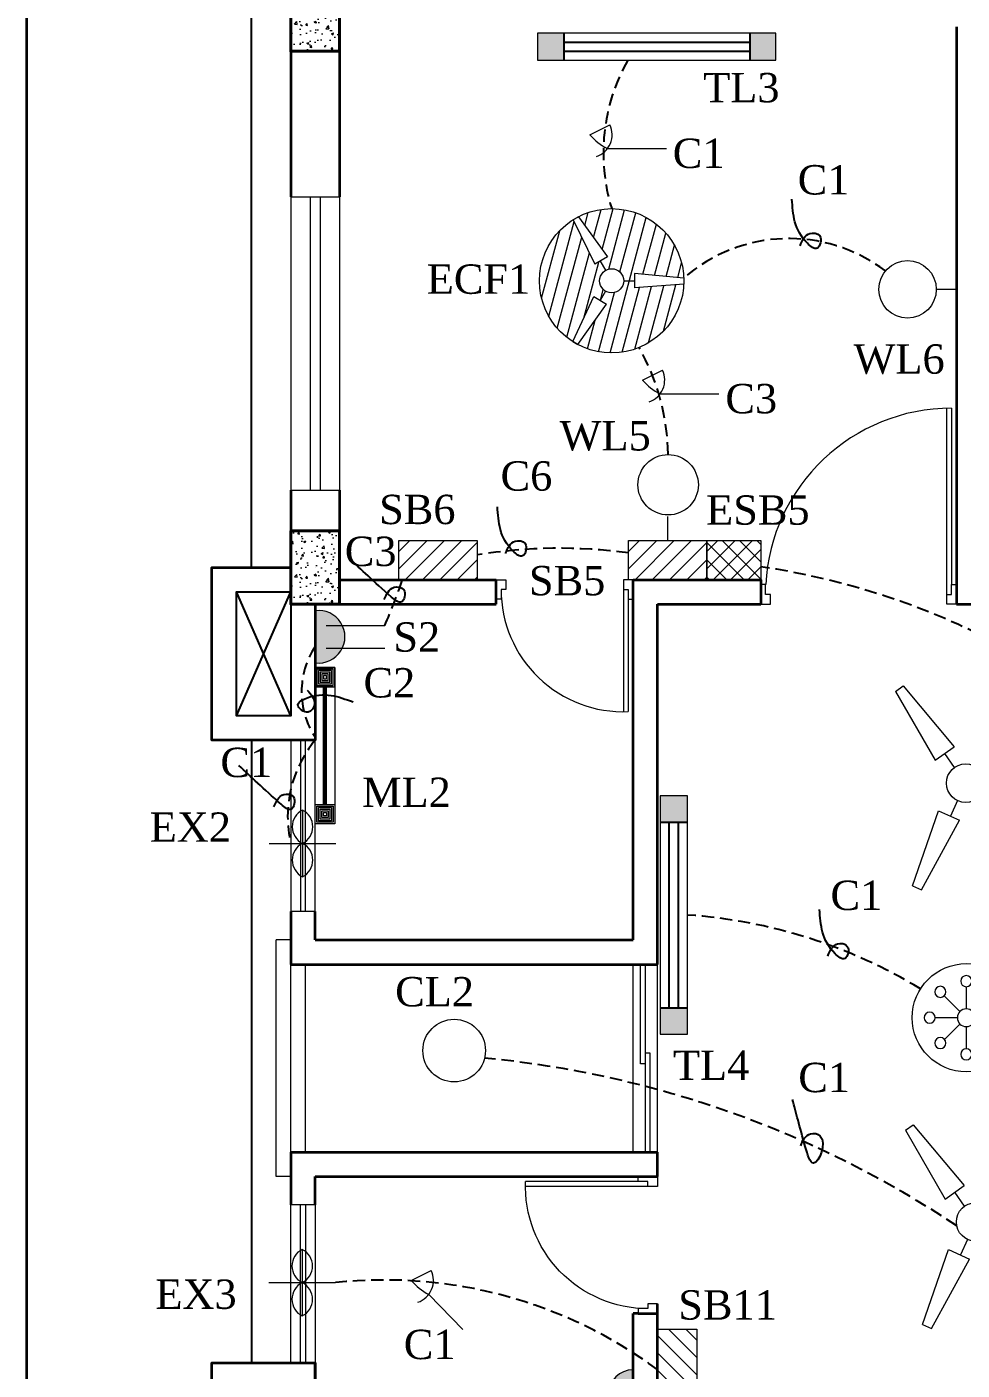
# Model space of a CAD drawing. Header units: inches. Extents: x 3927 to 4876, y 2070 to 2903.
# Drawn here: x 3927.4 to 4118.6, y 2344.9 to 2619.5 of the extents above; entities that cross this region are included whole.
import ezdxf

# ---------------------------------------------------------------- set-up
doc = ezdxf.new("R2010")
doc.units = ezdxf.units.IN
doc.header["$MEASUREMENT"] = 0
doc.linetypes.add('DASHED', pattern=[0.75, 0.5, -0.25])
for name, color, linetype, lineweight in [('Columb', 1, 'Continuous', 40), ('DOOR', 2, 'Continuous', 15), ('E. Fixture', 6, 'Continuous', 20), ('ETEXT', 111, 'Continuous', 5), ('HATCH', 252, 'Continuous', 9), ('S. Wall', 101, 'Continuous', 25), ('WALL', 3, 'Continuous', 35), ('WINDOW', 5, 'Continuous', 13)]:
    doc.layers.add(name, color=color, linetype=linetype, lineweight=lineweight)
doc.styles.add('JASIM', font='times.ttf')

# ---------------------------------------------------------------- blocks, each defined once
blk = doc.blocks.new('Door K')
at = {"layer": 'DOOR'}
for p, q in [((5111.99, 5040.7), (5113.99, 5040.7)), ((5113.99, 5038.7), (5112.99, 5038.7)), ((5112.99, 5038.7), (5112.99, 5036.7)), ((5113.99, 5040.7), (5113.99, 5038.7)), ((5139.99, 5040.7), (5137.99, 5040.7)), ((5137.99, 5040.7), (5137.99, 5013.7)), ((5137.99, 5038.7), (5138.99, 5038.7)), ((5138.99, 5038.7), (5138.99, 5013.72)), ((5112.99, 5036.7), (5111.99, 5036.7)), ((5138.99, 5036.7), (5139.99, 5036.7))]:
    blk.add_line(p, q, dxfattribs=at)
blk.add_arc((5137.99, 5038.7), 25, 180, 272.2924, dxfattribs=at)
blk = doc.blocks.new('S')
at = {"layer": 'E. Fixture'}
for p, q in [((27102.47, -3564.52), (27101.37, -3580.67)), ((27104.44, -3564.49), (27102.47, -3564.52)), ((27104.44, -3564.49), (27106.12, -3580.63)), ((27106.12, -3580.63), (27101.37, -3580.67)), ((27103.45, -3584.14), (27103.45, -3580.66)), ((27082.54, -3599.02), (27095.82, -3589.69)), ((27095.82, -3589.69), (27098.17, -3593.81)), ((27100.04, -3590.05), (27097.02, -3591.79)), ((27106.86, -3590.05), (27109.88, -3591.79)), ((27111.08, -3589.69), (27108.73, -3593.81)), ((27124.36, -3599.02), (27111.08, -3589.69)), ((27083.52, -3600.72), (27098.17, -3593.81)), ((27123.38, -3600.72), (27108.73, -3593.81)), ((27082.54, -3599.02), (27083.52, -3600.72)), ((27124.36, -3599.02), (27123.38, -3600.72))]:
    blk.add_line(p, q, dxfattribs=at)
blk.add_circle((27103.45, -3588.08), 3.94, dxfattribs=at)
blk = doc.blocks.new('2635')
at = {"layer": 'E. Fixture'}
for p, q in [((1428, -4197.95), (1428, -4194.2)), ((1426.94, -4198.39), (1424.29, -4195.74)), ((1429.06, -4198.39), (1431.71, -4195.74)), ((1426.5, -4199.45), (1422.76, -4199.45)), ((1433.25, -4199.45), (1429.5, -4199.45)), ((1424.3, -4203.16), (1426.94, -4200.51)), ((1428, -4204.69), (1428, -4200.95)), ((1431.71, -4203.16), (1429.06, -4200.51))]:
    blk.add_line(p, q, dxfattribs=at)
for centre, radius in [((1428, -4193.26), 0.938), ((1423.62, -4195.17), 0.938), ((1432.37, -4195.08), 0.938), ((1421.82, -4199.45), 0.938), ((1428, -4199.45), 1.5), ((1434.18, -4199.45), 0.938), ((1423.63, -4203.82), 0.938), ((1432.37, -4203.82), 0.938), ((1428, -4205.63), 0.938)]:
    blk.add_circle(centre, radius, dxfattribs=at)
blk = doc.blocks.new('14')
at = {"layer": 'E. Fixture'}
for p, q in [((26233.99, -3909.11), (26233.99, -3891.11)), ((26224.99, -3900.11), (26242.99, -3900.11))]:
    blk.add_line(p, q, dxfattribs=at)
for centre, start, end in [((26229.49, -3902.36), 26.564, 153.436), ((26229.49, -3897.86), 206.564, 333.436), ((26238.49, -3902.36), 26.564, 153.436), ((26238.49, -3897.86), 206.564, 333.436)]:
    blk.add_arc(centre, 5.03, start, end, dxfattribs=at)
blk = doc.blocks.new('door B')
at = {"layer": 'DOOR'}
for p, q in [((5301.99, 4953.7), (5303.99, 4953.7)), ((5303.99, 4953.7), (5303.99, 4951.7)), ((5341.99, 4953.7), (5339.99, 4953.7)), ((5339.99, 4953.7), (5339.99, 4951.7)), ((5303.99, 4951.7), (5302.99, 4951.7)), ((5302.99, 4951.7), (5302.99, 4949.7)), ((5303.99, 4951.7), (5303.99, 4913.66)), ((5339.99, 4951.7), (5340.99, 4951.7)), ((5340.99, 4951.7), (5340.99, 4949.7)), ((5302.99, 4949.7), (5301.99, 4949.7)), ((5302.99, 4913.65), (5302.99, 4949.7)), ((5340.99, 4949.7), (5341.99, 4949.7))]:
    blk.add_line(p, q, dxfattribs=at)
blk.add_arc((5302.99, 4951.7), 38.05, 270, 356.9872, dxfattribs=at)

msp = doc.modelspace()

# ---------------------------------------------------------------- hatches: boundary and pattern name
at = {"layer": 'DOOR'}
h = msp.add_hatch(color=0, dxfattribs=at)
h.set_gradient(color1=(89, 0, 255), one_color=1, tint=1, name='INVCURVED')
h.paths.add_polyline_path([(4051.31, 2335.02), (4051.31, 2345.01, 1)])
at = {"layer": 'E. Fixture', "ltscale": 55}
h = msp.add_hatch(dxfattribs=at)
h.set_pattern_fill('ANSI31', color=0, scale=18.751579, angle=30, style=0)
h.set_pattern_definition([(75, (-12711.337, 4347.537), (-2.2640793, 0.6066582), [])])
h.paths.add_polyline_path([(4040.13, 2580.7), (4046.05, 2572.47), (4044.61, 2571.63), (4045.69, 2569.74, -0.57735), (4049.37, 2567.59), (4051.55, 2567.58), (4051.55, 2569.1), (4061.65, 2568.16, 0.549835)])
h.paths.add_polyline_path([(4061.65, 2566.93), (4051.56, 2566.13), (4051.55, 2567.58), (4049.37, 2567.59, -0.57735), (4045.67, 2565.48), (4044.57, 2563.59), (4045.82, 2562.85), (4040.02, 2554.56, 0.549855)])
h.paths.add_polyline_path([(4045.67, 2565.48, -0.266869), (4044.45, 2567.6, -0.26903), (4045.69, 2569.74), (4044.61, 2571.63), (4043.48, 2570.98), (4039.06, 2580.09, 0.257886), (4032.16, 2567.6, 0.255723), (4038.96, 2555.18), (4043.27, 2564.36), (4044.57, 2563.59)])
at = {"layer": 'E. Fixture'}
h = msp.add_hatch(dxfattribs=at)
h.set_pattern_fill('ANSI31', color=0, scale=20, style=0)
h.set_pattern_definition([(45, (-16664.497, -10444.647), (-1.76776695, 1.76776695), [])])
h.paths.add_polyline_path([(4003.41, 2514.51), (4003.41, 2506.51), (4019.41, 2506.51), (4019.41, 2514.51)])
h = msp.add_hatch(dxfattribs=at)
h.set_pattern_fill('ANSI31', color=0, scale=20, style=0)
h.set_pattern_definition([(45, (-16617.544, -10444.647), (-1.76776695, 1.76776695), [])])
h.paths.add_polyline_path([(4050.36, 2514.51), (4050.36, 2506.51), (4066.37, 2506.51), (4066.37, 2514.51)])
msp.add_hatch(color=0, dxfattribs=at).paths.add_polyline_path([(3986.31, 2500.17), (3986.31, 2489.5, 1.138442)])
h = msp.add_hatch(dxfattribs=at)
h.set_pattern_fill('ANSI31', color=0, scale=20, angle=-90, style=0)
h.set_pattern_definition([(315, (-8894.8434, 23021.2132), (1.76776695, 1.76776695), [])])
h.paths.add_polyline_path([(4064.31, 2353.3), (4056.31, 2353.3), (4056.31, 2337.3), (4064.31, 2337.3)])
at = {"layer": 'HATCH', "ltscale": 5}
h = msp.add_hatch(dxfattribs=at)
h.set_pattern_fill('AR-CONC', color=0, scale=0.6, style=0)
h.set_pattern_definition([(50, (1541.953, 298.1117), (4.303561, -0.3765128), [0.45, -4.95]), (355, (1541.953, 298.1117), (-0.832508, 4.513153), [0.36, -3.96]), (100.4514, (1542.3116, 298.0804), (3.4710563, 4.136637), [0.382441, -4.2068527]), (46.1842, (1541.953, 299.3117), (6.403446, -0.993114), [0.675, -7.425]), (96.6356, (1542.4865, 299.229), (5.607976, 5.844707), [0.573662, -6.310278]), (351.1842, (1541.953, 299.312), (5.607972, 5.844712), [0.54, -5.94]), (21, (1542.553, 299.0117), (3.5814423, -2.4157133), [0.45, -4.95]), (326, (1542.553, 299.0117), (1.459892, 4.3509), [0.36, -3.96]), (71.4514, (1542.8514, 298.8104), (5.041336, 1.935183), [0.382441, -4.2068527]), (37.5, (1541.953, 298.1117), (0.0729591, 1.9973631), [0, -3.912, 0, -4.02, 0, -3.975]), (7.5, (1541.953, 298.1117), (1.5784172, 2.3664703), [0, -2.292, 0, -3.822, 0, -1.515]), (327.5, (1540.615, 298.1117), (3.2029346, -0.1353292), [0, -1.5, 0, -4.68, 0, -6.21]), (317.5, (1540.015, 298.1117), (3.499117, 0.60063), [0, -1.95, 0, -3.108, 0, -4.41])])
h.paths.add_polyline_path([(3991.31, 2629.51), (3981.31, 2629.51), (3981.31, 2614.51), (3991.31, 2614.51)])
h = msp.add_hatch(dxfattribs=at)
h.set_pattern_fill('AR-CONC', color=0, scale=0.6, style=0)
h.set_pattern_definition([(50, (1541.953, 185.1117), (4.303561, -0.3765128), [0.45, -4.95]), (355, (1541.953, 185.1117), (-0.832508, 4.513153), [0.36, -3.96]), (100.4514, (1542.3116, 185.0804), (3.4710563, 4.136637), [0.382441, -4.2068527]), (46.1842, (1541.953, 186.3117), (6.403446, -0.993114), [0.675, -7.425]), (96.6356, (1542.4865, 186.229), (5.607976, 5.844707), [0.573662, -6.310278]), (351.1842, (1541.953, 186.312), (5.607972, 5.844712), [0.54, -5.94]), (21, (1542.553, 186.0117), (3.5814423, -2.4157133), [0.45, -4.95]), (326, (1542.553, 186.0117), (1.459892, 4.3509), [0.36, -3.96]), (71.4514, (1542.8514, 185.8104), (5.041336, 1.935183), [0.382441, -4.2068527]), (37.5, (1541.953, 185.1117), (0.0729591, 1.9973631), [0, -3.912, 0, -4.02, 0, -3.975]), (7.5, (1541.953, 185.1117), (1.5784172, 2.3664703), [0, -2.292, 0, -3.822, 0, -1.515]), (327.5, (1540.615, 185.1117), (3.2029346, -0.1353292), [0, -1.5, 0, -4.68, 0, -6.21]), (317.5, (1540.015, 185.1117), (3.499117, 0.60063), [0, -1.95, 0, -3.108, 0, -4.41])])
h.paths.add_polyline_path([(3991.31, 2516.51), (3981.31, 2516.51), (3981.31, 2501.51), (3991.31, 2501.51)])
at = {"layer": 'S. Wall', "ltscale": 5}
h = msp.add_hatch(color=0, dxfattribs=at)
h.set_gradient(color1=(0, 0, 255), one_color=1, tint=1, name='SPHERICAL')
h.paths.add_polyline_path([(4031.78, 2618.25), (4031.78, 2612.67), (4037.14, 2612.67), (4037.14, 2618.25)])
h = msp.add_hatch(color=0, dxfattribs=at)
h.set_gradient(color1=(0, 0, 255), one_color=1, tint=1, name='SPHERICAL')
h.paths.add_polyline_path([(4075.14, 2612.67), (4080.49, 2612.67), (4080.49, 2618.25), (4075.14, 2618.25)])
h = msp.add_hatch(color=0, dxfattribs=at)
h.set_gradient(color1=(0, 0, 255), one_color=1, tint=1, name='SPHERICAL')
h.paths.add_polyline_path([(4062.38, 2456.97), (4062.38, 2462.32), (4056.8, 2462.32), (4056.8, 2456.97)])
h = msp.add_hatch(color=0, dxfattribs=at)
h.set_gradient(color1=(0, 0, 255), one_color=1, tint=1, name='SPHERICAL')
h.paths.add_polyline_path([(4056.8, 2413.61), (4062.38, 2413.61), (4062.38, 2418.97), (4056.8, 2418.97)])

# ---------------------------------------------------------------- linework, layer by layer
at = {"layer": 'Columb', "color": 0, "ltscale": 5}
for points in [[(3981.31, 2629.51), (3991.31, 2629.51), (3991.31, 2614.51), (3981.31, 2614.51)], [(3981.31, 2516.51), (3991.31, 2516.51), (3991.31, 2501.51), (3981.31, 2501.51)]]:
    msp.add_lwpolyline(points, close=True, dxfattribs=at)
at = {"layer": 'Defpoints', "color": 0}
for points, start_tangent in [([(4085.43, 2574.77), (4087.43, 2577.27), (4089.43, 2576.77), (4088.93, 2574.27), (4086.93, 2575.27), (4083.77, 2584.29)], (0.992278, -0.124035)), ([(4025.22, 2511.88), (4027.22, 2514.38), (4029.22, 2513.88), (4028.72, 2511.38), (4026.72, 2512.38), (4023.57, 2521.41)], (0.992278, -0.124035)), ([(4000.43, 2502.45), (4002.43, 2504.95), (4004.43, 2504.45), (4003.93, 2501.95), (4001.93, 2502.95), (3993.24, 2510.92)], (0.992278, -0.124035)), ([(3984.68, 2483.89), (3986.14, 2481.04), (3984.87, 2479.42), (3982.79, 2480.9), (3984.52, 2482.31), (3994.05, 2481.51)], (-0.518695, -0.85496)), ([(3977.88, 2460.09), (3979.88, 2462.59), (3981.88, 2462.09), (3981.38, 2459.59), (3979.38, 2460.59), (3970.7, 2468.55)], (0.992278, -0.124035)), ([(4091.08, 2429.56), (4093.08, 2432.06), (4095.08, 2431.56), (4094.58, 2429.06), (4092.58, 2430.06), (4089.42, 2439.09)], (0.992278, -0.124035)), ([(4085.55, 2390.76), (4087.55, 2393.26), (4089.55, 2392.76), (4088.19, 2387.24), (4086.49, 2390.62), (4083.9, 2400.28)], (0.992278, -0.124035))]:
    msp.add_spline(points, degree=3, dxfattribs=dict(at, start_tangent=start_tangent))
at = {"layer": 'DOOR', "color": 0}
msp.add_arc((4051.31, 2340.01), 5, 90, 270, dxfattribs=at)
at = {"layer": 'E. Fixture', "color": 0}
for p, q in [((4080.49, 2618.25), (4031.78, 2618.25)), ((4031.78, 2618.25), (4031.78, 2612.67)), ((4080.49, 2612.67), (4080.49, 2618.25)), ((4031.78, 2612.67), (4080.49, 2612.67)), ((4117.38, 2565.85), (4113.26, 2565.85)), ((4058.37, 2514.51), (4058.37, 2519.42)), ((4066.37, 2512.26), (4068.61, 2514.51)), ((4066.37, 2508.73), (4072.15, 2514.51)), ((4073.98, 2506.51), (4066.37, 2514.12)), ((4067.68, 2506.51), (4075.68, 2514.51)), ((4077.51, 2506.51), (4069.51, 2514.51)), ((4071.22, 2506.51), (4077.38, 2512.67)), ((4077.38, 2510.17), (4073.05, 2514.51)), ((4077.38, 2513.71), (4076.58, 2514.51)), ((4070.44, 2506.51), (4066.37, 2510.59)), ((4066.91, 2506.51), (4066.37, 2507.05)), ((4074.75, 2506.51), (4077.38, 2509.14)), ((3988.54, 2497.14), (4000.52, 2497.14)), ((3988.54, 2492.53), (4000.52, 2492.53)), ((3987.98, 2460.58), (3987.98, 2484.58)), ((3988.05, 2460.58), (3988.05, 2484.58)), ((3988.11, 2460.58), (3988.11, 2484.58)), ((3988.18, 2460.58), (3988.18, 2484.58)), ((3988.31, 2460.58), (3988.31, 2484.58)), ((3988.45, 2460.58), (3988.45, 2484.58)), ((3988.51, 2460.58), (3988.51, 2484.58)), ((3988.58, 2460.58), (3988.58, 2484.58)), ((3988.65, 2460.58), (3988.65, 2484.58)), ((3988.65, 2460.58), (3988.65, 2484.58)), ((4056.8, 2462.32), (4056.8, 2413.61)), ((4062.38, 2462.32), (4056.8, 2462.32)), ((4062.38, 2413.61), (4062.38, 2462.32)), ((4056.8, 2413.61), (4062.38, 2413.61))]:
    msp.add_line(p, q, dxfattribs=at)
for points in [[(4003.41, 2514.51), (4019.41, 2514.51), (4019.41, 2506.51), (4003.41, 2506.51)], [(4050.36, 2514.51), (4066.37, 2514.51), (4066.37, 2506.51), (4050.36, 2506.51)], [(4066.37, 2514.51), (4077.38, 2514.51), (4077.38, 2506.51), (4066.37, 2506.51)], [(4064.31, 2353.3), (4064.31, 2337.3), (4056.31, 2337.3), (4056.31, 2353.3)]]:
    msp.add_lwpolyline(points, close=True, dxfattribs=at)
at = {"layer": 'E. Fixture', "color": 0, "ltscale": 55}
msp.add_circle((4046.91, 2567.6), 14.75, dxfattribs=at)
at = {"layer": 'E. Fixture', "color": 0}
for centre, radius in [((4107.39, 2565.85), 5.87), ((4058.46, 2525.91), 6.17), ((4119.4, 2416.97), 11.06), ((4014.72, 2410.25), 6.4)]:
    msp.add_circle(centre, radius, dxfattribs=at)
msp.add_arc((3987.01, 2494.83), 5.38, 262.5917, 97.4083, dxfattribs=at)
at = {"layer": 'ETEXT', "color": 0}
for p, q in [((4042.45, 2597.44), (4046.54, 2599.49)), ((4046.04, 2594.62), (4058.09, 2594.62)), ((4053.21, 2547.29), (4057.3, 2549.34)), ((4056.8, 2544.47), (4068.85, 2544.47)), ((4005.93, 2363.24), (4010.02, 2365.29)), ((4009.52, 2360.42), (4016.51, 2353.23))]:
    msp.add_line(p, q, dxfattribs=at)
for centre, radius, start, end in [((4042.31, 2597.46), 4.7, 288.7224, 25.5787), ((4051.54, 2605.32), 12.03, 220.8922, 242.8025), ((4053.06, 2547.31), 4.7, 288.7224, 25.5787), ((4062.3, 2555.17), 12.03, 220.8922, 242.8025), ((4005.78, 2363.26), 4.7, 288.7224, 25.5787), ((4015.02, 2371.12), 12.03, 220.8922, 242.8025)]:
    msp.add_arc(centre, radius, start, end, dxfattribs=at)
at = {"layer": 'HATCH', "color": 0}
for points in [[(3986.31, 2488.58), (3986.31, 2484.58), (3990.31, 2484.58), (3990.31, 2488.58)], [(3986.65, 2488.25), (3986.65, 2484.91), (3989.98, 2484.91), (3989.98, 2488.25)], [(3986.98, 2487.91), (3986.98, 2485.24), (3989.65, 2485.24), (3989.65, 2487.91)], [(3987.31, 2487.58), (3987.31, 2485.58), (3989.31, 2485.58), (3989.31, 2487.58)], [(3987.65, 2487.25), (3987.65, 2485.91), (3988.98, 2485.91), (3988.98, 2487.25)], [(3987.98, 2486.91), (3987.98, 2486.25), (3988.65, 2486.25), (3988.65, 2486.91)], [(3986.31, 2456.58), (3986.31, 2460.58), (3990.31, 2460.58), (3990.31, 2456.58)], [(3986.65, 2456.91), (3986.65, 2460.24), (3989.98, 2460.24), (3989.98, 2456.91)], [(3986.98, 2457.24), (3986.98, 2459.91), (3989.65, 2459.91), (3989.65, 2457.24)], [(3987.31, 2457.58), (3987.31, 2459.58), (3989.31, 2459.58), (3989.31, 2457.58)], [(3987.65, 2457.91), (3987.65, 2459.24), (3988.98, 2459.24), (3988.98, 2457.91)], [(3987.98, 2458.24), (3987.98, 2458.91), (3988.65, 2458.91), (3988.65, 2458.24)]]:
    msp.add_lwpolyline(points, close=True, dxfattribs=at)
msp.add_lwpolyline([(3986.31, 2456.58), (3986.31, 2488.58), (3990.31, 2488.58), (3990.31, 2456.58), (3986.31, 2456.58)], dxfattribs=at)
at = {"layer": 'S. Wall', "color": 0, "ltscale": 5}
for p, q in [((3973.26, 2509.01), (3973.26, 2629.51)), ((4037.14, 2618.25), (4037.14, 2612.67)), ((4075.14, 2618.25), (4075.14, 2612.67)), ((4037.14, 2616.41), (4075.14, 2616.41)), ((4037.14, 2614.51), (4075.14, 2614.51)), ((3970.21, 2478.69), (3981.31, 2504.01)), ((3981.31, 2478.69), (3970.21, 2504.01)), ((3973.31, 2473.69), (3973.31, 2346.45)), ((4056.8, 2456.97), (4062.38, 2456.97)), ((4058.64, 2418.97), (4058.64, 2456.97)), ((4060.54, 2418.97), (4060.54, 2456.97)), ((4056.8, 2418.97), (4062.38, 2418.97))]:
    msp.add_line(p, q, dxfattribs=at)
msp.add_lwpolyline([(3981.31, 2504.01), (3981.31, 2478.69), (3970.21, 2478.69), (3970.21, 2504.01)], close=True, dxfattribs=at)
at = {"layer": 'S. Wall', "color": 0, "linetype": 'DASHED', "ltscale": 5}
for centre, radius, start, end in [((4083.83, 2593.7), 38.62, 150.5824, 197.0903), ((4083.16, 2543.6), 32.64, 52.8197, 131.2064), ((4012.39, 2531.32), 46.08, 0.9544, 29.4299), ((4036.28, 2408.33), 104.6, 82.2598, 99.2782), ((4055.41, 2359.14), 151.6, 4.4434, 81.6657), ((3904.91, 2539.55), 104.59, 336.077, 341.5854), ((4000.32, 2483.59), 16.8, 146.5134, 213.4866), ((4005.06, 2458.1), 24.38, 140.2687, 193.0593), ((4055.18, 2332.46), 105.75, 58.7474, 86.096), ((4001.33, 2200.56), 209.07, 56.2586, 84.6203), ((4000.58, 2269.53), 93.83, 53.556, 96.1779)]:
    msp.add_arc(centre, radius, start, end, dxfattribs=at)
at = {"layer": 'WALL', "color": 0}
for p, q in [((4117.38, 2619.51), (4117.38, 2501.51)), ((3981.31, 2614.51), (3981.31, 2584.79)), ((3991.31, 2614.51), (3991.31, 2584.79)), ((3981.31, 2524.79), (3981.31, 2516.51)), ((3991.31, 2524.79), (3991.31, 2516.51)), ((3981.31, 2516.51), (3991.31, 2516.51)), ((3991.31, 2506.51), (4023.31, 2506.51)), ((4051.31, 2506.51), (4077.38, 2506.51)), ((4051.31, 2432.87), (4051.31, 2506.51)), ((4077.38, 2506.51), (4077.38, 2501.51)), ((3991.31, 2501.51), (4023.31, 2501.51)), ((4056.31, 2501.51), (4077.38, 2501.51)), ((4056.31, 2427.87), (4056.31, 2501.51)), ((4117.38, 2501.51), (4122.38, 2501.51)), ((3981.31, 2438.65), (3981.31, 2427.87)), ((3986.31, 2432.87), (3986.31, 2438.65)), ((3986.31, 2432.87), (4051.31, 2432.87)), ((3981.31, 2427.87), (4056.31, 2427.87)), ((3981.31, 2389.51), (4056.31, 2389.51)), ((3981.31, 2389.51), (3981.31, 2378.73)), ((4056.31, 2384.51), (4056.31, 2389.51)), ((3986.31, 2384.51), (4056.31, 2384.51)), ((3986.31, 2378.73), (3986.31, 2384.51)), ((4051.31, 2324.51), (4051.31, 2356.51)), ((4056.31, 2324.51), (4056.31, 2358.51)), ((3986.31, 2324.51), (3986.31, 2346.45))]:
    msp.add_line(p, q, dxfattribs=at)
at = {"layer": 'WALL', "color": 0, "ltscale": 5}
for p, q in [((4023.31, 2501.51), (4023.31, 2506.51)), ((4052.31, 2356.51), (4051.31, 2356.51)), ((4052.31, 2356.51), (4056.31, 2356.51))]:
    msp.add_line(p, q, dxfattribs=at)
for points in [[(3927.38, 2685.83), (4875.65, 2685.83), (4875.65, 2069.84), (3927.38, 2069.84)], [(3986.31, 2509.01), (3986.31, 2509.01)]]:
    msp.add_lwpolyline(points, close=True, dxfattribs=at)
for points in [[(3986.31, 2501.51), (3986.31, 2473.69), (3965.21, 2473.69), (3965.21, 2509.01), (3981.31, 2509.01)], [(3981.31, 2314.36), (3965.21, 2314.36), (3965.21, 2346.45), (3986.31, 2346.45), (3986.31, 2326.63)]]:
    msp.add_lwpolyline(points, dxfattribs=at)
at = {"layer": 'WINDOW', "color": 0, "ltscale": 12}
for p, q in [((3981.31, 2584.79), (3991.31, 2584.79)), ((3981.31, 2584.79), (3981.31, 2524.79)), ((3985.31, 2584.79), (3985.31, 2524.79)), ((3987.31, 2584.79), (3987.31, 2524.79)), ((3991.31, 2584.79), (3991.31, 2524.79)), ((3981.31, 2524.79), (3991.31, 2524.79))]:
    msp.add_line(p, q, dxfattribs=at)
at = {"layer": 'WINDOW', "color": 0, "ltscale": 5}
for p, q in [((3981.31, 2473.69), (3981.31, 2438.65)), ((3983.31, 2473.69), (3983.31, 2438.65)), ((3984.31, 2438.65), (3984.31, 2473.69)), ((3986.31, 2438.65), (3986.31, 2473.69)), ((3986.31, 2438.65), (3981.3, 2438.65)), ((4054.81, 2409.71), (4053.81, 2409.71)), ((4053.81, 2407.57), (4052.81, 2407.57)), ((3986.31, 2378.73), (3981.3, 2378.73)), ((3981.31, 2346.45), (3981.31, 2378.73)), ((3983.31, 2346.45), (3983.31, 2378.73)), ((3984.31, 2378.73), (3984.31, 2346.45)), ((3986.31, 2378.73), (3986.31, 2346.45))]:
    msp.add_line(p, q, dxfattribs=at)
at = {"layer": 'WINDOW', "color": 0}
for p, q in [((3978.31, 2384.51), (3978.31, 2432.87)), ((3981.31, 2432.87), (3978.31, 2432.87)), ((3981.31, 2389.51), (3981.31, 2427.87)), ((3984.31, 2389.51), (3984.31, 2427.87)), ((4051.31, 2389.51), (4051.31, 2427.87)), ((4052.81, 2407.57), (4052.81, 2427.87)), ((4053.81, 2389.51), (4053.81, 2427.87)), ((4056.31, 2389.51), (4056.31, 2427.87)), ((4054.81, 2389.51), (4054.81, 2409.71)), ((3981.31, 2384.51), (3978.31, 2384.51))]:
    msp.add_line(p, q, dxfattribs=at)

# ---------------------------------------------------------------- block references
at = {"layer": 'DOOR', "color": 0, "rotation": 180}
msp.add_blockref('door B', (9419.38, 7455.21), dxfattribs=at)
at = {"layer": 'DOOR', "color": 0}
msp.add_blockref('Door K', (-1088.68, -2534.19), dxfattribs=at)
at = {"layer": 'DOOR', "color": 0, "xscale": -1, "rotation": 270}
msp.add_blockref('Door K', (-984.39, -2755.49), dxfattribs=at)
at = {"layer": 'E. Fixture', "color": 0, "ltscale": 55, "xscale": 0.6250526276671043, "yscale": 0.6250526276671735, "zscale": 0.6250526276669662, "rotation": 29.76887881914298}
msp.add_blockref('S', (-11772.07, -3896.91), dxfattribs=at)
at = {"layer": 'E. Fixture', "color": 0}
for name, p, xscale, yscale, zscale, rotation in [('S', (27189.43, -12210.4), 1.000084204273039, 1.000084204267296, 1.000084204267146, 155.0800922591941), ('14', (6932.45, 22287.17), 0.7560636584248641, 0.7560636584248641, 0.7560636584259622, 270), ('2635', (2390.27, -2668.01), -1.2108672631839, 1.210867263180262, 1.21086726318319, 180), ('S', (27191.47, -12300.09), 1.000084204273039, 1.000084204267296, 1.000084204267146, 155.0800922591941), ('14', (6932.4, 22197.38), 0.7560636584248641, 0.7560636584248641, 0.7560636584259622, 270)]:
    msp.add_blockref(name, p, dxfattribs=dict(at, xscale=xscale, yscale=yscale, zscale=zscale, rotation=rotation))

# ---------------------------------------------------------------- texts
at = {"layer": 'E. Fixture', "color": 0, "style": 'JASIM'}
for s, p in [('WL6', (4096.36, 2548.62)), ('WL5', (4036.28, 2532.92))]:
    msp.add_text(s, height=6, dxfattribs=at).set_placement(p)
at = {"layer": 'ETEXT', "color": 0, "style": 'JASIM'}
for s, p in [('TL3', (4065.62, 2604.09)), ('C1', (4059.4, 2590.67)), ('ECF1', (4009.12, 2564.95)), ('C3', (4070.16, 2540.52)), ('SB6', (3999.38, 2517.87)), ('ESB5', (4066.22, 2517.75)), ('SB5', (4030, 2503.32)), ('S2', (4002.29, 2491.8)), ('ML2', (3995.91, 2460.05)), ('EX2', (3952.49, 2452.93)), ('CL2', (4002.66, 2419.29)), ('TL4', (4059.44, 2404.25)), ('EX3', (3953.65, 2357.46)), ('SB11', (4060.53, 2355.27)), ('C1', (4004.42, 2347.19))]:
    msp.add_text(s, height=6, dxfattribs=at).set_placement(p)
at = {"layer": 'ETEXT', "color": 0, "char_height": 6, "attachment_point": 2, "style": 'JASIM'}
for s, insert in [('C1', (4090.23, 2591.25)), ('C6', (4029.49, 2530.71)), ('C3', (3997.65, 2515.31)), ('C2', (4001.48, 2488.44)), ('C1', (3972.23, 2472.16)), ('C1', (4096.93, 2444.99)), ('C1', (4090.35, 2407.76))]:
    msp.add_mtext(s, dxfattribs=dict(at, insert=insert))

doc.saveas('drawing.dxf')
